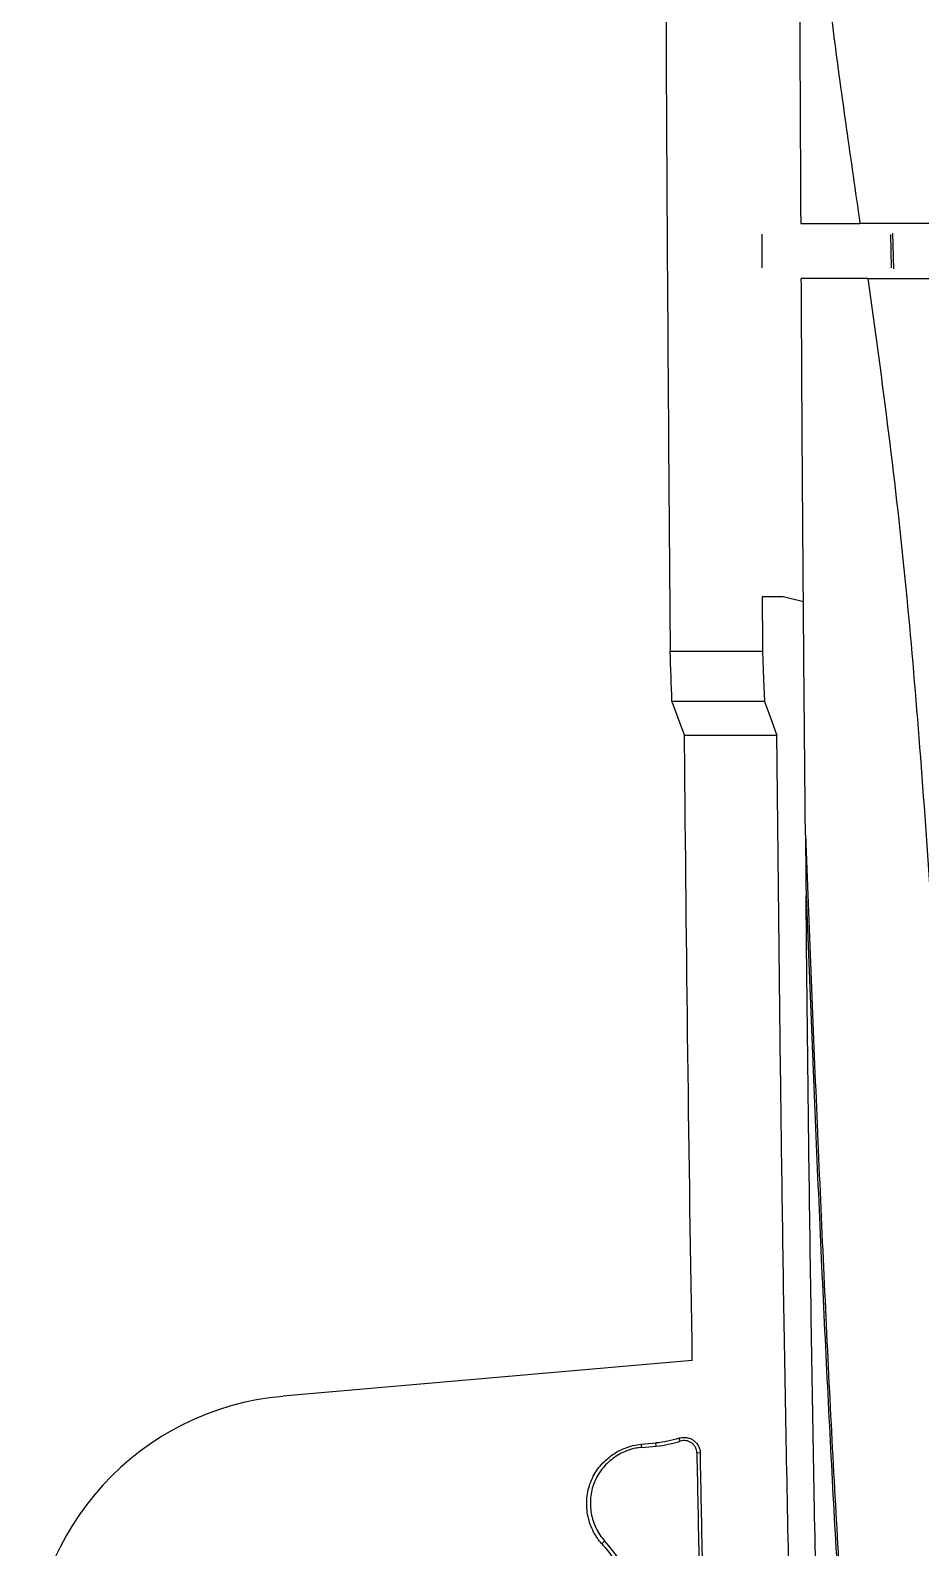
# Model space of a CAD drawing. Header units: millimetres. Extents: x 405 to 507, y -86 to 86.
# Drawn here: x 404.89 to 424.2, y -57.12 to -24.22 of the extents above; entities that cross this region are included whole.
import ezdxf

# ---------------------------------------------------------------- set-up
doc = ezdxf.new("R2010")
doc.units = ezdxf.units.MM

msp = doc.modelspace()

# ---------------------------------------------------------------- linework, layer by layer
at = {"color": 7, "linetype": 'Continuous', "lineweight": 25}
for p, q in [((424.424, -28.402), (422.879, -28.402)), ((423.587, -28.614), (423.604, -29.387)), ((420.751, -28.638), (420.755, -29.362)), ((423.563, -29.362), (423.547, -28.639)), ((423.05, -29.598), (424.446, -29.598)), ((421.214, -36.501), (420.758, -36.502)), ((421.653, -36.606), (421.214, -36.501)), ((418.762, -37.678), (420.767, -37.678)), ((420.808, -38.766), (418.803, -38.766)), ((421.078, -39.503), (419.073, -39.503)), ((419.244, -53.057), (410.361, -53.834)), ((418.133, -54.874), (418.455, -54.846)), ((418.133, -54.874), (418.142, -54.942)), ((418.142, -54.942), (418.463, -54.913)), ((418.463, -54.913), (418.455, -54.846)), ((418.983, -54.806), (418.956, -54.742)), ((419.419, -55.07), (419.342, -55.061)), ((417.341, -56.97), (417.281, -57.033))]:
    msp.add_line(p, q, dxfattribs=at)
at = {"color": 7, "linetype": 'Continuous', "lineweight": 25, "flags": 128}
for points in [[(420.767, -37.678), (420.79, -38.287), (420.808, -38.766)], [(418.803, -38.766), (418.954, -39.179), (419.073, -39.503)], [(420.808, -38.766), (420.959, -39.179), (421.078, -39.503)], [(419.075, -39.687), (419.074, -39.584), (419.073, -39.503)], [(421.08, -39.687), (421.079, -39.584), (421.078, -39.503)]]:
    msp.add_lwpolyline(points, dxfattribs=at)
at = {"color": 7, "linetype": 'Continuous', "lineweight": 25}
msp.add_arc((410.885, -59.811), 5.999, 95.0078, 180.0067, dxfattribs=at)
for points, knots in [([(418.625, -0.212), (418.626, -3.048), (418.627, -7.352), (418.637, -13.134), (418.654, -19.587), (418.686, -27.772), (418.738, -34.479), (418.762, -37.678)], [0, 0, 0, 0, 0.227111, 0.344611, 0.462991, 0.743795, 1, 1, 1, 1]), ([(421.556, -16.229), (421.572, -16.437), (421.608, -16.896), (421.686, -17.942), (421.784, -19.259), (421.915, -20.803), (422.115, -22.792), (422.345, -24.632), (422.633, -26.685), (422.78, -27.71), (422.879, -28.402)], [0, 0, 0, 0, 0.051046, 0.112721, 0.256696, 0.374577, 0.492004, 0.746149, 0.828683, 1, 1, 1, 1]), ([(421.601, -28.401), (421.659, -28.401), (421.771, -28.401), (421.934, -28.401), (422.087, -28.402), (422.229, -28.402), (422.362, -28.402), (422.541, -28.402), (422.713, -28.403), (422.842, -28.402), (422.879, -28.402)], [0, 0, 0, 0, 0.139255, 0.269011, 0.389169, 0.499637, 0.601569, 0.69976, 0.91441, 1, 1, 1, 1]), ([(423.05, -29.598), (423.02, -29.598), (422.926, -29.599), (422.734, -29.598), (422.44, -29.598), (422.049, -29.599), (421.765, -29.599), (421.608, -29.6)], [0, 0, 0, 0, 0.060613, 0.192016, 0.393166, 0.662981, 1, 1, 1, 1]), ([(421.653, -36.606), (421.647, -35.865), (421.636, -34.345), (421.621, -32.009), (421.613, -30.415), (421.608, -29.6)], [0, 0, 0, 0, 0.3174185, 0.6507508, 1, 1, 1, 1]), ([(421.698, -41.658), (421.69, -40.802), (421.673, -39.118), (421.66, -37.434), (421.653, -36.606)], [0, 0, 0, 0, 0.5084, 1, 1, 1, 1]), ([(421.578, -66.571), (421.542, -65.382), (421.476, -63.142), (421.356, -58.662), (421.247, -53.253), (421.15, -46.531), (421.104, -42.05), (421.08, -39.687)], [0, 0, 0, 0, 0.132745, 0.249999, 0.499997, 0.736406, 1, 1, 1, 1]), ([(421.698, -41.658), (421.773, -43.64), (421.852, -45.612), (422.018, -49.524), (422.106, -51.468), (422.246, -54.318), (422.295, -55.256), (422.397, -57.099), (422.45, -58.009), (422.535, -59.324), (422.564, -59.753), (422.625, -60.589), (422.656, -60.993), (422.706, -61.579), (422.723, -61.773), (422.757, -62.141), (422.775, -62.321), (422.811, -62.662), (422.829, -62.822), (422.858, -63.05), (422.868, -63.124), (422.883, -63.232), (422.888, -63.268), (422.895, -63.32), (422.898, -63.338), (422.903, -63.372), (422.906, -63.392), (422.908, -63.406)], [0, 0, 0, 0, 0.25, 0.25, 0.5, 0.5, 0.625, 0.625, 0.75, 0.75, 0.8125, 0.8125, 0.875, 0.875, 0.90625, 0.90625, 0.9375, 0.9375, 0.96875, 0.96875, 0.984375, 0.984375, 0.992188, 0.992188, 0.996094, 0.996094, 1, 1, 1, 1]), ([(422.15, -66.571), (422.118, -65.445), (422.053, -63.195), (421.967, -59.82), (421.894, -56.447), (421.836, -53.077), (421.787, -49.709), (421.745, -46.344), (421.722, -44.102), (421.711, -42.981)], [0, 0, 0, 0, 0.143231, 0.286335, 0.429319, 0.572181, 0.714913, 0.857519, 1, 1, 1, 1]), ([(421.711, -42.981), (421.786, -44.914), (421.864, -46.831), (422.028, -50.619), (422.115, -52.492), (422.253, -55.206), (422.3, -56.095), (422.399, -57.828), (422.451, -58.672), (422.559, -60.279), (422.615, -61.044), (422.691, -61.903), (422.707, -62.07), (422.738, -62.395), (422.754, -62.551), (422.803, -62.991), (422.836, -63.255), (422.872, -63.488)], [0, 0, 0, 0, 0.25, 0.25, 0.5, 0.5, 0.625, 0.625, 0.75, 0.75, 0.875, 0.875, 0.90625, 0.90625, 0.9375, 0.9375, 1, 1, 1, 1]), ([(417.281, -57.033), (417.262, -57.011), (417.223, -56.966), (417.171, -56.893), (417.124, -56.817), (417.069, -56.711), (417.013, -56.571), (416.955, -56.339), (416.942, -56.037), (417.023, -55.684), (417.204, -55.37), (417.42, -55.16), (417.62, -55.029), (417.783, -54.953), (417.955, -54.897), (418.074, -54.881), (418.133, -54.874)], [0, 0, 0, 0, 0.031022, 0.062092, 0.093371, 0.125016, 0.187326, 0.250203, 0.375131, 0.499884, 0.624237, 0.749281, 0.811861, 0.874248, 0.937456, 1, 1, 1, 1]), ([(418.142, -54.942), (418.105, -54.946), (418.031, -54.954), (417.921, -54.981), (417.797, -55.023), (417.66, -55.087), (417.472, -55.21), (417.269, -55.408), (417.098, -55.703), (417.022, -56.035), (417.035, -56.318), (417.089, -56.536), (417.152, -56.693), (417.234, -56.841), (417.306, -56.927), (417.341, -56.97)], [0, 0, 0, 0, 0.041374, 0.083044, 0.125387, 0.187824, 0.250597, 0.375385, 0.500699, 0.625379, 0.750074, 0.812613, 0.874966, 0.937808, 1, 1, 1, 1]), ([(418.956, -54.742), (418.973, -54.737), (419.008, -54.727), (419.063, -54.724), (419.127, -54.729), (419.198, -54.748), (419.27, -54.788), (419.332, -54.843), (419.379, -54.911), (419.412, -54.988), (419.417, -55.043), (419.419, -55.07)], [0, 0, 0, 0, 0.082127, 0.164825, 0.250215, 0.373942, 0.499836, 0.622851, 0.74973, 0.875369, 1, 1, 1, 1]), ([(419.342, -55.061), (419.341, -55.047), (419.34, -55.019), (419.328, -54.978), (419.308, -54.932), (419.275, -54.885), (419.228, -54.842), (419.171, -54.811), (419.109, -54.794), (419.044, -54.79), (419.003, -54.801), (418.983, -54.806)], [0, 0, 0, 0, 0.081866, 0.164319, 0.249457, 0.373668, 0.500133, 0.623614, 0.751328, 0.876421, 1, 1, 1, 1]), ([(419.342, -55.061), (419.35, -55.479), (419.357, -55.818), (419.372, -56.634), (419.38, -57.04), (419.393, -57.646), (419.397, -57.857), (419.406, -58.238), (419.407, -58.329), (419.414, -58.62), (419.418, -58.829), (419.43, -59.357), (419.435, -59.559), (419.477, -61.352), (419.516, -62.837), (419.567, -64.504)], [0, 0, 0, 0, 0.125, 0.125, 0.25, 0.25, 0.3125, 0.3125, 0.375, 0.375, 0.4375, 0.4375, 0.5, 0.5, 1, 1, 1, 1]), ([(419.644, -64.512), (419.593, -62.845), (419.554, -61.36), (419.512, -59.568), (419.507, -59.365), (419.495, -58.838), (419.491, -58.629), (419.484, -58.337), (419.482, -58.247), (419.474, -57.865), (419.47, -57.655), (419.457, -57.049), (419.449, -56.643), (419.433, -55.827), (419.427, -55.488), (419.419, -55.07)], [0, 0, 0, 0, 0.5, 0.5, 0.5625, 0.5625, 0.625, 0.625, 0.6875, 0.6875, 0.75, 0.75, 0.875, 0.875, 1, 1, 1, 1]), ([(417.281, -57.033), (417.323, -57.081), (417.406, -57.177), (417.522, -57.329), (417.63, -57.487), (417.731, -57.652), (417.824, -57.822), (417.909, -57.999), (417.984, -58.181), (418.05, -58.367), (418.107, -58.558), (418.153, -58.754), (418.189, -58.952), (418.213, -59.153), (418.227, -59.357), (418.229, -59.562), (418.22, -59.769), (418.2, -59.975), (418.168, -60.182), (418.124, -60.387), (418.068, -60.591), (418, -60.793), (417.921, -60.991), (417.829, -61.186), (417.725, -61.375), (417.61, -61.559), (417.483, -61.738), (417.345, -61.909), (417.197, -62.073), (417.039, -62.229), (416.87, -62.376), (416.692, -62.513), (416.505, -62.639), (416.31, -62.754), (416.106, -62.858), (415.896, -62.949), (415.679, -63.027), (415.456, -63.092), (415.229, -63.144), (414.998, -63.181), (414.763, -63.205), (414.606, -63.208), (414.527, -63.209)], [0, 0, 0, 0, 0.022257, 0.044647, 0.067174, 0.089841, 0.112647, 0.135593, 0.158679, 0.181905, 0.205271, 0.22878, 0.252436, 0.276234, 0.30017, 0.32425, 0.348472, 0.372838, 0.397345, 0.421992, 0.446779, 0.471706, 0.496776, 0.52199, 0.547341, 0.572835, 0.598472, 0.624252, 0.650174, 0.676236, 0.702437, 0.728779, 0.755265, 0.781889, 0.80865, 0.835552, 0.862598, 0.889788, 0.917122, 0.944599, 0.972223, 1, 1, 1, 1]), ([(414.529, -63.278), (415.255, -63.278), (415.978, -63.063), (417.195, -62.273), (417.686, -61.699), (418.276, -60.374), (418.376, -59.625), (418.15, -58.192), (417.826, -57.511), (417.341, -56.97)], [0, 0, 0, 0, 0.25, 0.25, 0.5, 0.5, 0.75, 0.75, 1, 1, 1, 1])]:
    msp.add_open_spline(points, degree=3, knots=knots, dxfattribs=at)
for points in [[(421.602, -28.401), (421.586, -25.261), (421.573, -22.121), (421.56, -18.981)], [(420.758, -36.502), (420.761, -36.894), (420.764, -37.286), (420.767, -37.678)], [(418.803, -38.766), (418.789, -38.403), (418.776, -38.041), (418.762, -37.678)], [(419.244, -53.057), (419.171, -48.671), (419.117, -44.168), (419.075, -39.687)], [(421.698, -41.658), (421.702, -42.1), (421.706, -42.541), (421.711, -42.981)], [(418.956, -54.742), (418.794, -54.796), (418.625, -54.831), (418.455, -54.846)], [(418.463, -54.913), (418.64, -54.898), (418.814, -54.862), (418.983, -54.806)]]:
    msp.add_open_spline(points, degree=3, dxfattribs=at)
at = {"color": 8, "linetype": 'Continuous', "lineweight": 25}
msp.add_open_spline([(423.05, -29.598), (423.205, -30.716), (423.515, -32.951), (423.883, -36.27), (424.171, -39.602), (424.409, -43.005), (424.603, -45.984), (424.771, -48.394), (424.906, -50.25), (425.048, -52.09), (425.193, -53.87), (425.293, -55.013), (425.338, -55.515)], degree=3, knots=[0, 0, 0, 0, 0.130147, 0.260016, 0.385187, 0.515733, 0.653121, 0.729189, 0.794071, 0.867669, 0.94184, 1, 1, 1, 1], dxfattribs=at)

doc.saveas('drawing.dxf')
